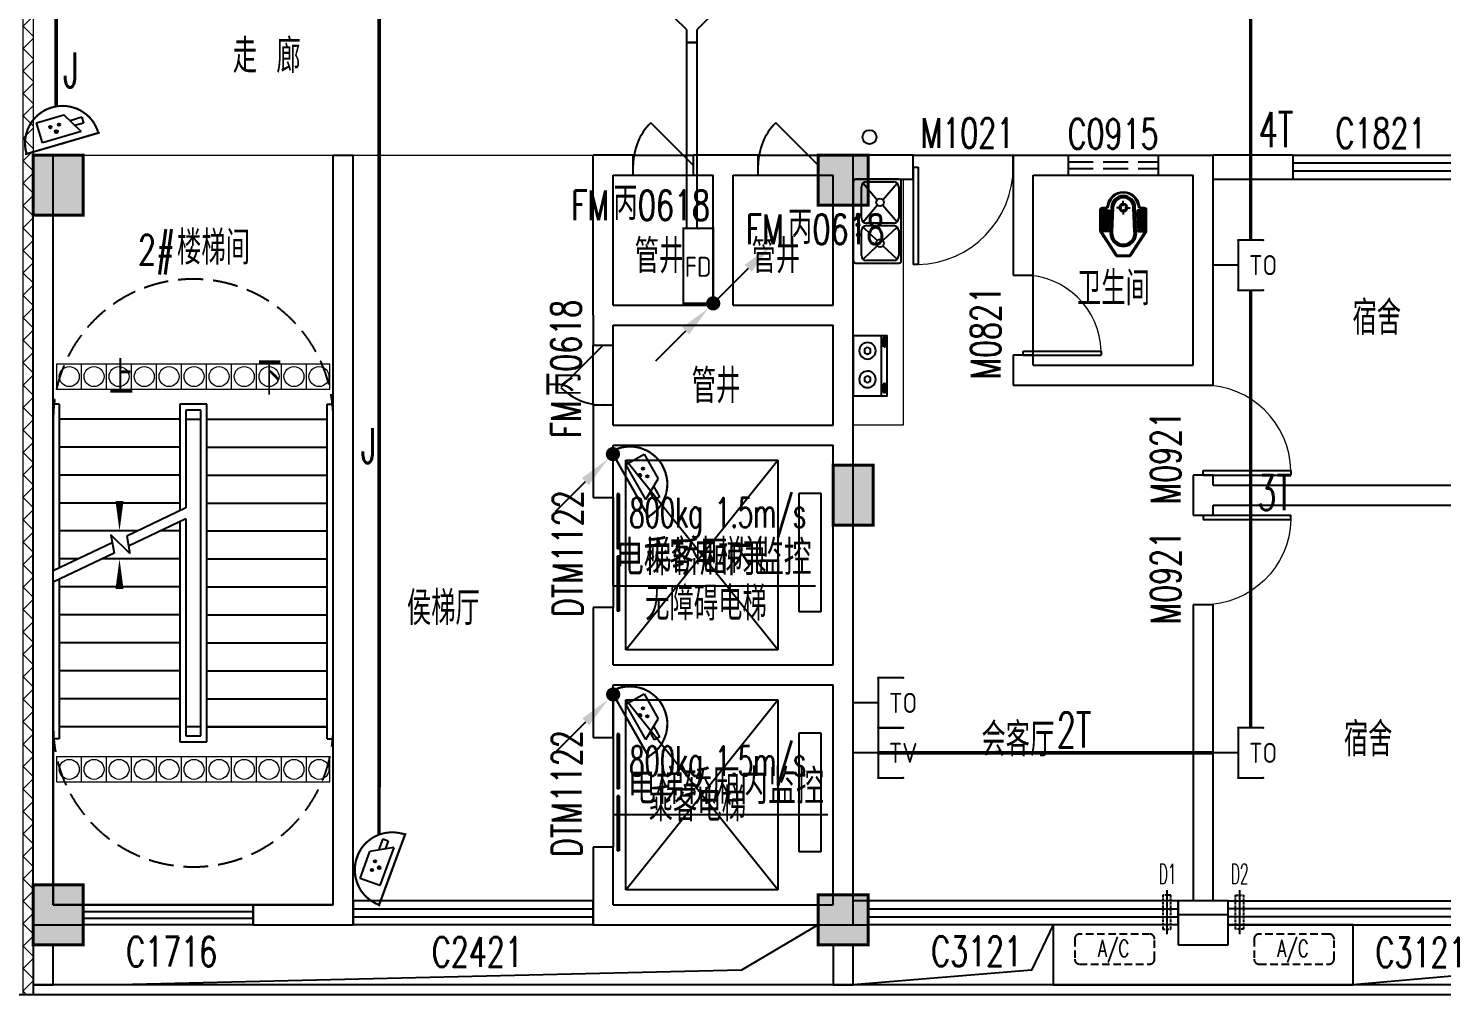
# Model space of a CAD drawing. Extents: x -9422388 to 15610651, y -1992469 to 953794.
# Drawn here: x -2559609 to -2545473, y -365534 to -355864 of the extents above; entities that cross this region are included whole.
import ezdxf
from ezdxf.enums import TextEntityAlignment as Align

# ---------------------------------------------------------------- set-up
doc = ezdxf.new("R2010")
doc.units = 0
doc.header["$LTSCALE"] = 1000
for name, pattern in [('( Hidden )', [0.375, 0.25, -0.125]), ('ACAD_ISO04W100', [30, 24, -3, 0, -3]), ('DASH', [0.35, 0.25, -0.1])]:
    doc.linetypes.add(name, pattern=pattern)
for name, color, linetype in [('A-ANNO-TEXT', 7, 'Continuous'), ('A-DOOR', 141, 'Continuous'), ('A-DOOR-IDEN', 7, 'Continuous'), ('A-ELEV-LIN-0.3', 30, 'Continuous'), ('A-ELEV-LIN-0.4', 40, 'Continuous'), ('A-FLOR-EVTR', 2, 'Continuous'), ('A-FLOR-HVAC', 4, 'Continuous'), ('A-FLOR-OTHER1-ON', 253, 'Continuous'), ('A-FLOR-OTHER2-ON', 83, 'Continuous'), ('A-SECT-DOOR', 141, 'Continuous'), ('C-KZ', 2, 'Continuous'), ('C-Z-HATCH', 253, 'Continuous'), ('CABLETRAY_PDS', 5, 'Continuous'), ('COLUMN', 9, 'Continuous'), ('DIM_SYMB', 3, 'Continuous'), ('EQUIP-安防', 3, 'Continuous'), ('EQUIP-通讯', 3, 'Continuous'), ('LWIRE', 4, 'Continuous'), ('PUB_TEXT', 7, 'Continuous'), ('STAIR', 2, 'Continuous'), ('TEL_LEAD', 3, 'Continuous'), ('TEL_TEXT', 7, 'Continuous'), ('WALL', 9, 'Continuous'), ('WINDOW', 4, 'Continuous'), ('WINDOW_TEXT', 7, 'Continuous'), ('WIRE-通讯', 4, 'Continuous'), ('厨具', 4, 'Continuous'), ('洁具', 253, 'Continuous')]:
    doc.layers.add(name, color=color, linetype=linetype)
doc.layers.add('建筑底图', color=8, linetype='Continuous', lineweight=5)
doc.styles.add('_SIMPLEX', font='SIMPLEX.shx', dxfattribs={"width": 0.7})
doc.styles.add('_TCH_DIM', font='SIMPLEX', dxfattribs={"bigfont": 'GBCBIG'})
doc.styles.add('_TCH_WINDOW', font='SIMPLEX', dxfattribs={"height": 3.5, "bigfont": 'GBCBIG'})
doc.styles.add('_TEL_ATTDEF', font='GBENOR', dxfattribs={"width": 0.8, "height": 3, "bigfont": 'GBCBIG'})
doc.styles.add('_TEL_DIM', font='SIMPLEX', dxfattribs={"width": 0.8, "height": 3.5, "bigfont": 'HZTXT'})
doc.styles.get("Standard").update_dxf_attribs({"font": 'gbenor.shx', "bigfont": 'gbcbig.shx'})

# ---------------------------------------------------------------- blocks, each defined once
blk = doc.blocks.new('$plan$00002871')
at = {"layer": '洁具', "color": 0}
for p, q in [((0, -475), (0, -423)), ((-15, -490), (-67, -490)), ((0, -505), (0, -557)), ((15, -490), (67, -490))]:
    blk.add_line(p, q, dxfattribs=at)
for points in [[(159, -508, -0.88995), (-159, -508, 0.380538), (-179, -491), (-210, -491, -0.414214), (-230, -471), (-230, -258, -0.144595), (-227, -247), (-73, -9, -0.254383), (-56, 0), (56, 0, -0.254383), (73, -9), (227, -247, -0.144595), (230, -258), (230, -471, -0.414214), (210, -491), (179, -491, 0.380538)], [(120, -491), (130, -252, 1.134994), (-130, -252), (-120, -491, 0.992594)], [(105, -490), (115, -251, 1.141146), (-115, -251), (-105, -490, 0.994896)], [(100, -490), (110, -251, 1.143479), (-110, -251), (-100, -490, 0.995777)], [(-149, -264, 1), (-149, -252), (-207, -252, 1), (-207, -264)], [(-148, -287, 1), (-148, -275), (-207, -275, 1), (-207, -287)], [(-149, -263, 1), (-149, -253), (-207, -253, 1), (-207, -263)], [(-148, -286, 1), (-148, -276), (-207, -276, 1), (-207, -286)], [(148, -287, -1), (148, -275), (207, -275, -1), (207, -287)], [(148, -286, -1), (148, -276), (207, -276, -1), (207, -286)], [(149, -264, -1), (149, -252), (207, -252, -1), (207, -264)], [(149, -263, -1), (149, -253), (207, -253, -1), (207, -263)], [(-147, -307, 1), (-147, -295), (-207, -295, 1), (-207, -307)], [(-146, -330, 1), (-146, -319), (-207, -319, 1), (-207, -330)], [(-146, -352, 1), (-146, -341), (-207, -341, 1), (-207, -352)], [(-145, -376, 1), (-145, -364), (-207, -364, 1), (-207, -376)], [(-144, -399, 1), (-144, -388), (-207, -388, 1), (-207, -399)], [(-143, -423, 1), (-143, -411), (-207, -411, 1), (-207, -423)], [(-147, -306, 1), (-147, -296), (-207, -296, 1), (-207, -306)], [(-146, -329, 1), (-146, -320), (-207, -320, 1), (-207, -329)], [(-146, -351, 1), (-146, -342), (-207, -342, 1), (-207, -351)], [(-145, -375, 1), (-145, -365), (-207, -365, 1), (-207, -375)], [(-144, -398, 1), (-144, -389), (-207, -389, 1), (-207, -398)], [(-143, -422, 1), (-143, -412), (-207, -412, 1), (-207, -422)], [(143, -423, -1), (143, -411), (207, -411, -1), (207, -423)], [(144, -399, -1), (144, -388), (207, -388, -1), (207, -399)], [(143, -422, -1), (143, -412), (207, -412, -1), (207, -422)], [(145, -376, -1), (145, -364), (207, -364, -1), (207, -376)], [(144, -398, -1), (144, -389), (207, -389, -1), (207, -398)], [(146, -352, -1), (146, -341), (207, -341, -1), (207, -352)], [(145, -375, -1), (145, -365), (207, -365, -1), (207, -375)], [(146, -330, -1), (146, -319), (207, -319, -1), (207, -330)], [(146, -351, -1), (146, -342), (207, -342, -1), (207, -351)], [(147, -307, -1), (147, -295), (207, -295, -1), (207, -307)], [(146, -329, -1), (146, -320), (207, -320, -1), (207, -329)], [(147, -306, -1), (147, -296), (207, -296, -1), (207, -306)], [(-141, -444, 1), (-141, -432), (-207, -432, 1), (-207, -444)], [(-141, -464, 1), (-141, -453), (-207, -453, 1), (-207, -464)], [(-141, -443, 1), (-141, -433), (-207, -433, 1), (-207, -443)], [(-141, -463, 1), (-141, -454), (-207, -454, 1), (-207, -463)], [(141, -444, -1), (141, -432), (207, -432, -1), (207, -444)], [(141, -464, -1), (141, -453), (207, -453, -1), (207, -464)], [(141, -443, -1), (141, -433), (207, -433, -1), (207, -443)], [(141, -463, -1), (141, -454), (207, -454, -1), (207, -463)]]:
    blk.add_lwpolyline(points, format="xyb", close=True, dxfattribs=at)
blk.add_lwpolyline([(-149, -507, 0.380538), (-179, -481), (-210, -481, -0.414214), (-220, -471), (-220, -258, -0.144595), (-218, -253), (-64, -15, -0.254383), (-56, -10), (56, -10, -0.254383), (64, -15), (218, -253, -0.144595), (220, -258), (220, -471, -0.414214), (210, -481), (179, -481, 0.380538), (149, -507, 0.380538)], format="xyb", dxfattribs=at)
for radius in [40, 31.7]:
    blk.add_circle((0, -490), radius, dxfattribs=at)
blk.add_arc((0, -490), 150, 186.665, 353.335, dxfattribs=at)
blk = doc.blocks.new('KTWJ1')
at = {"layer": 'A-FLOR-HVAC', "color": 0, "linetype": '( Hidden )', "ltscale": 0.3}
blk.add_lwpolyline([(152982, -14209, 0.414214), (153032, -14259), (153732, -14259, 0.414214), (153782, -14209), (153782, -14009, 0.414214), (153732, -13959), (153032, -13959, 0.414214), (152982, -14009)], format="xyb", close=True, dxfattribs=at)
at = {"layer": 'A-FLOR-HVAC', "color": 0, "style": '_TCH_WINDOW', "width": 0.705882}
blk.add_text('A/C', height=170, dxfattribs=at).set_placement((153214, -14188))
blk = doc.blocks.new('KTB')
at = {"layer": 'A-SECT-DOOR', "color": 0}
blk.add_lwpolyline([(1055819, -403775), (1054569, -403775), (1054569, -404375), (1057569, -404375), (1057569, -403775), (1056319, -403775)], dxfattribs=at)
at = {"layer": 'A-FLOR-HVAC', "color": 8}
for p in [(901802, -389909), (903596, -389909)]:
    blk.add_blockref('KTWJ1', p, dxfattribs=at)
blk = doc.blocks.new('宿舍楼柱网1')
at = {"layer": 'C-Z-HATCH'}
h = blk.add_hatch(color=0, dxfattribs=at)
h.dxf.hatch_style = 1
h.paths.add_polyline_path([(631658, 145126), (632158, 145126), (632158, 144526), (631658, 144526)])
h = blk.add_hatch(color=0, dxfattribs=at)
h.dxf.hatch_style = 1
h.paths.add_polyline_path([(639508, 145126), (640008, 145126), (640008, 144626), (639508, 144626)])
h = blk.add_hatch(color=0, dxfattribs=at)
h.dxf.hatch_style = 1
h.paths.add_polyline_path([(639658, 142026), (640058, 142026), (640058, 141426), (639658, 141426)])
h = blk.add_hatch(color=0, dxfattribs=at)
h.dxf.hatch_style = 1
h.paths.add_polyline_path([(631658, 137826), (632158, 137826), (632158, 137226), (631658, 137226)])
h = blk.add_hatch(color=0, dxfattribs=at)
h.dxf.hatch_style = 1
h.paths.add_polyline_path([(639508, 137726), (640008, 137726), (640008, 137226), (639508, 137226)])
at = {"layer": 'C-KZ', "color": 0, "const_width": 30}
for points in [[(631658, 145126), (632158, 145126), (632158, 144526), (631658, 144526)], [(639508, 145126), (640008, 145126), (640008, 144626), (639508, 144626)], [(639658, 142026), (640058, 142026), (640058, 141426), (639658, 141426)], [(631658, 137826), (632158, 137826), (632158, 137226), (631658, 137226)], [(639508, 137726), (640008, 137726), (640008, 137226), (639508, 137226)]]:
    blk.add_lwpolyline(points, close=True, dxfattribs=at)
blk = doc.blocks.new('A$C0CF77FE4')
at = {"layer": 'A-FLOR-OTHER2-ON', "color": 0, "linetype": 'ACAD_ISO04W100', "ltscale": 5}
blk.add_line((40, 440), (40, 0), dxfattribs=at)
at = {"layer": 'A-FLOR-OTHER2-ON', "color": 0, "linetype": 'DASH', "ltscale": 0.1}
blk.add_lwpolyline([(0, 390), (80, 390), (80, 50), (0, 50)], close=True, dxfattribs=at)
blk = doc.blocks.new('$DorLib2D$00000001')
at = {"color": 0}
for p, q in [((0.45, 0.975), (0.5, 0.975)), ((0.45, 0), (0.45, 0.975)), ((0.5, 0), (0.5, 0.975)), ((0.5, 0), (0.45, 0))]:
    blk.add_line(p, q, dxfattribs=at)
at = {"color": 0, "lineweight": 13}
blk.add_arc((0.475, 0), 0.975, 91.4693, 180, dxfattribs=at)
blk = doc.blocks.new('$plan$00002777')
at = {"layer": '厨具', "color": 0}
for p, q in [((-300, -284), (300, -284)), ((-267, -307), (-267, -318)), ((-257, -316), (-257, -333)), ((-192, -316), (-257, -316)), ((-257, -333), (-192, -333)), ((-192, -333), (-192, -316)), ((-176, -308), (-176, -318)), ((192, -308), (192, -318)), ((208, -316), (273, -316)), ((208, -333), (208, -316)), ((273, -333), (208, -333)), ((273, -316), (273, -333)), ((284, -307), (284, -318))]:
    blk.add_line(p, q, dxfattribs=at)
blk.add_lwpolyline([(300, 0), (-300, 0), (-300, -340), (300, -340)], close=True, dxfattribs=at)
for points in [[(-176, -308, 0.259034), (-178, -304, 0.076276), (-189, -299, 0.036515), (-203, -297, 0.026615), (-221, -296, 0.026615), (-240, -297, 0.036515), (-254, -299, 0.076276), (-265, -304, 0.259034), (-267, -308, 0.078462), (-267, -309, 0.056762)], [(-176, -318, 0.259034), (-178, -315, 0.076276), (-189, -310, 0.036515), (-203, -307, 0.026615), (-221, -306, 0.026615), (-240, -307, 0.036515), (-254, -310, 0.076276), (-265, -315, 0.259034), (-267, -318, 0.259034), (-265, -322, 0.056762), (-257, -326, 0.036515)], [(-192, -327, 0.008736), (-189, -327, 0.076276), (-178, -322, 0.259034), (-176, -318, 0.259034)], [(192, -308, -0.259034), (194, -304, -0.076276), (205, -299, -0.036515), (219, -297, -0.026615), (238, -296, -0.026615), (257, -297, -0.036515), (270, -299, -0.076276), (282, -304, -0.259034), (284, -308, -0.078462), (283, -309, -0.056762)], [(192, -318, -0.259034), (194, -315, -0.076276), (205, -310, -0.036515), (219, -307, -0.026615), (238, -306, -0.026615), (257, -307, -0.036515), (270, -310, -0.076276), (282, -315, -0.259034), (284, -318, -0.259034), (282, -322, -0.056762), (273, -326, -0.036515)], [(208, -327, -0.008736), (205, -327, -0.076276), (194, -322, -0.259034), (192, -318, -0.259034)]]:
    blk.add_lwpolyline(points, format="xyb", dxfattribs=at)
for centre, radius, start, end in [((-135, -143), 82.5, 0.964, 0), ((-135, -143), 31.6, 0.6532, 0), ((151, -143), 82.5, 180, 179.036), ((151, -143), 31.6, 180, 179.3468)]:
    blk.add_arc(centre, radius, start, end, dxfattribs=at)
blk = doc.blocks.new('$plan$00002763')
at = {"layer": '洁具', "color": 0}
for p, q in [((-395, -405), (-395, -132)), ((-381, -98), (-246, -241)), ((-345, -82), (-95, -82)), ((-59, -98), (-194, -241)), ((-45, -132), (-45, -405)), ((-20, -405), (-20, -132)), ((-6, -98), (161, -241)), ((30, -82), (345, -82)), ((381, -98), (214, -241)), ((395, -132), (395, -405)), ((-246, -297), (-381, -440)), ((-194, -297), (-59, -440)), ((161, -297), (-6, -440)), ((214, -297), (381, -440)), ((-95, -455), (-345, -455)), ((345, -455), (30, -455))]:
    blk.add_line(p, q, dxfattribs=at)
blk.add_lwpolyline([(-420, -25), (-420, -455, 0.200464), (-413, -473, 0.197353), (-395, -480), (395, -480, 0.19737), (413, -473, 0.200447), (420, -455), (420, -25, 0.200464), (413, -7, 0.197353), (395, 0), (-395, 0, 0.19737), (-413, -7, 0.200447), (-420, -25)], format="xyb", close=True, dxfattribs=at)
for centre, major_axis, start_param, end_param in [((-345, -132), (-50, 0), -1.570796, 0), ((-136, -48), (-14.2, 0), 3.141593, 9.424778), ((-95, -132), (-50, 0), 3.141593, 4.712389), ((-36, -48), (-15.1, 0), 3.141593, 9.424778), ((30, -132), (-50, 0), -1.570796, 0), ((64, -48), (-14.2, 0), 3.141593, 9.424778), ((345, -132), (-50, 0), 3.141593, 4.712389), ((-220, -269), (-38.6, 0), 3.141593, 9.424778), ((188, -269), (-38.6, 0), 3.141593, 9.424778), ((-345, -405), (50, 0), 3.141593, 4.712389), ((-95, -405), (50, 0), 4.712389, 6.283185), ((30, -405), (50, 0), 3.141593, 4.712389), ((345, -405), (50, 0), 4.712389, 6.283185)]:
    blk.add_ellipse(centre, major_axis=major_axis, ratio=0.9938, start_param=start_param, end_param=end_param, dxfattribs=at)
blk = doc.blocks.new('$DORLIB2D$00000127')
at = {"color": 0}
for points in [[(-0.533, 0.795), (-0.533, 0.69)], [(-0.033, 0.795), (-0.533, 0.795)], [(-0.033, 0.795), (-0.033, 0.69)], [(0.533, 0.795), (0.033, 0.795)], [(0.033, 0.795), (0.033, 0.69)], [(0.533, 0.795), (0.533, 0.69)], [(-0.033, 0.69), (-0.533, 0.69)], [(0.533, 0.69), (0.033, 0.69)], [(0.5, 0.5), (-0.5, 0.5)]]:
    blk.add_lwpolyline(points, dxfattribs=at)
blk = doc.blocks.new('$TCHSYS$WIN2D')
at = {"color": 0}
for p, q in [((-0.5, 0.5), (0.5, 0.5)), ((-0.5, 0.5), (-0.5, -0.5)), ((0.5, 0.5), (0.5, -0.5)), ((0.5, 0.1667), (-0.5, 0.1667)), ((0.5, -0.1667), (-0.5, -0.1667)), ((-0.5, -0.5), (0.5, -0.5))]:
    blk.add_line(p, q, dxfattribs=at)
blk = doc.blocks.new('$WINLIB2D$00000001')
at = {"color": 0}
for points in [[(-0.5, 0.5), (-0.5, -0.5)], [(-0.5, 0.5), (0.5, 0.5)], [(0.5, -0.5), (0.5, 0.5)], [(0.5, 0.1667), (-0.5, 0.1667)], [(0.5, -0.1667), (-0.5, -0.1667)], [(-0.5, -0.5), (0.5, -0.5)]]:
    blk.add_lwpolyline(points, dxfattribs=at)
blk = doc.blocks.new('$DorLib2D$00000114')
at = {"color": 0}
blk.add_line((0.5, 0), (-0.207, 0.707), dxfattribs=at)
blk.add_arc((0.5, 0), 1, 135, 180, dxfattribs=at)
blk = doc.blocks.new('5555')
h = blk.add_hatch()
h.set_pattern_fill('ANSI37', color=8, scale=100)
h.set_pattern_definition([(45, (1387836.5, 0), (-112.2532, 112.2532), []), (135, (1387836.5, 0), (-112.2532, -112.2532), [])])
h.paths.add_polyline_path([(2009330.2, -394074.7), (2009430.2, -394074.7), (2009430.2, -404474.7), (2009330.2, -404474.7)])
at = {"color": 8}
for points in [[(2009330.2, -394074.7), (2009430.2, -394074.7), (2009430.2, -404474.7), (2009330.2, -404474.7)], [(2017630.2, -396314.7), (2018130.2, -396314.7), (2018130.2, -398774.7), (2017630.2, -398774.7)]]:
    blk.add_lwpolyline(points, close=True, dxfattribs=at)
blk.add_lwpolyline([(2009430.2, -396074.7), (2015030.2, -396074.7)], dxfattribs=at)
at = {"color": 8, "linetype": 'Continuous', "flags": 128}
for points in [[(2012397.7, -398414.7), (2012397.7, -398164.7), (2009662.7, -398164.7), (2009662.7, -398414.7)], [(2012397.7, -402344.7), (2012397.7, -402094.7), (2009662.7, -402094.7), (2009662.7, -402344.7)]]:
    blk.add_lwpolyline(points, close=True, dxfattribs=at)
for points in [[(2009912.7, -398414.7), (2009912.7, -398164.7)], [(2010162.7, -398414.7), (2010162.7, -398164.7)], [(2010412.7, -398414.7), (2010412.7, -398164.7)], [(2010662.7, -398414.7), (2010662.7, -398164.7)], [(2010912.7, -398414.7), (2010912.7, -398164.7)], [(2011162.7, -398414.7), (2011162.7, -398164.7)], [(2011412.7, -398414.7), (2011412.7, -398164.7)], [(2011662.7, -398414.7), (2011662.7, -398164.7)], [(2011912.7, -398414.7), (2011912.7, -398164.7)], [(2012162.7, -398414.7), (2012162.7, -398164.7)], [(2009912.7, -402344.7), (2009912.7, -402094.7)], [(2010162.7, -402344.7), (2010162.7, -402094.7)], [(2010412.7, -402344.7), (2010412.7, -402094.7)], [(2010662.7, -402344.7), (2010662.7, -402094.7)], [(2010912.7, -402344.7), (2010912.7, -402094.7)], [(2011162.7, -402344.7), (2011162.7, -402094.7)], [(2011412.7, -402344.7), (2011412.7, -402094.7)], [(2011662.7, -402344.7), (2011662.7, -402094.7)], [(2011912.7, -402344.7), (2011912.7, -402094.7)], [(2012162.7, -402344.7), (2012162.7, -402094.7)]]:
    blk.add_lwpolyline(points, dxfattribs=at)
at = {"color": 8, "linetype": 'Continuous'}
for centre in [(2009790.2, -398289.7), (2010037.7, -398289.7), (2010287.7, -398289.7), (2010540.2, -398289.7), (2010787.7, -398289.7), (2011037.7, -398289.7), (2011287.7, -398289.7), (2011540.2, -398289.7), (2011787.7, -398289.7), (2012037.7, -398289.7), (2012287.7, -398289.7), (2009790.2, -402219.7), (2010037.7, -402219.7), (2010287.7, -402219.7), (2010540.2, -402219.7), (2010787.7, -402219.7), (2011037.7, -402219.7), (2011287.7, -402219.7), (2011540.2, -402219.7), (2011787.7, -402219.7), (2012037.7, -402219.7), (2012287.7, -402219.7)]:
    blk.add_circle(centre, 100, dxfattribs=at)
at = {"layer": 'A-ELEV-LIN-0.3', "color": 8}
for points in [[(2015400.1, -378228), (2015400.1, -378228, -0.4142136), (2015621.4, -377263.1), (2022569.5, -372908.3, -0.4142136), (2024637.1, -373382.6), (2037907.3, -394555, -0.2728148), (2037948.7, -396077.9), (2033730, -403701.1, -0.2728148), (2032417.5, -404474.7), (1988430.2, -404474.7, -0.4142134), (1986830.2, -402874.7), (1986830.2, -394774.7, -0.4142137), (1987530.2, -394074.7), (1987530.2, -394074.7)], [(2015484.8, -378174.9), (2015484.8, -378174.9, -0.4142136), (2015674.5, -377347.8), (2022622.6, -372993, -0.4142136), (2024552.3, -373435.7), (2037822.6, -394608.1, -0.2728148), (2037861.2, -396029.5), (2033642.5, -403652.6, -0.2728148), (2032417.5, -404374.7), (2009430.2, -404374.7)]]:
    blk.add_lwpolyline(points, format="xyb", dxfattribs=at)
for points in [[(2009430.2, -404374.7), (2009630.2, -404374.7), (2009630.2, -403974.7), (2009430.2, -403974.7)], [(2017430.2, -404374.7), (2017630.2, -404374.7), (2017630.2, -403974.7), (2017430.2, -403974.7)]]:
    blk.add_lwpolyline(points, close=True, dxfattribs=at)
blk.add_lwpolyline([(2009430.2, -404374.7), (2009430.2, -404474.7)], dxfattribs=at)
at = {"layer": 'A-ELEV-LIN-0.4', "color": 8}
for points in [[(2017280.2, -403774.7), (2016513, -404229.5), (2010280.2, -404374.7)], [(2019630.2, -403774.7), (2019412.7, -404229.5), (2017630.2, -404374.7)], [(2024480.2, -403774.7), (2024299, -404229.5), (2022630.2, -404374.7)]]:
    blk.add_lwpolyline(points, dxfattribs=at)
blk.add_circle((2017793, -395893.3), 70, dxfattribs=at)
at = {"layer": 'A-FLOR-EVTR', "color": 8, "ltscale": 0.5}
for p, q in [((2015355.2, -401024.7), (2015355.2, -399124.7)), ((2015355.2, -399124.7), (2016875.2, -399124.7)), ((2016875.2, -401024.7), (2015355.2, -399124.7)), ((2015355.2, -401024.7), (2016875.2, -399124.7)), ((2016875.2, -399124.7), (2016875.2, -401024.7)), ((2017090.2, -400644.7), (2017090.2, -399454.7)), ((2017090.2, -399454.7), (2017305.2, -399454.7)), ((2017305.2, -399454.7), (2017305.2, -400644.7)), ((2017305.2, -400644.7), (2017090.2, -400644.7)), ((2016875.2, -401024.7), (2015355.2, -401024.7)), ((2015355.2, -403424.7), (2015355.2, -401524.7)), ((2015355.2, -401524.7), (2016875.2, -401524.7)), ((2016875.2, -403424.7), (2015355.2, -401524.7)), ((2015355.2, -403424.7), (2016875.2, -401524.7)), ((2016875.2, -401524.7), (2016875.2, -403424.7)), ((2017090.2, -403044.7), (2017090.2, -401854.7)), ((2017090.2, -401854.7), (2017305.2, -401854.7)), ((2017305.2, -401854.7), (2017305.2, -403044.7)), ((2017305.2, -403044.7), (2017090.2, -403044.7)), ((2016875.2, -403424.7), (2015355.2, -403424.7))]:
    blk.add_line(p, q, dxfattribs=at)
at = {"layer": 'A-FLOR-OTHER1-ON', "color": 8, "linetype": 'DASH'}
for centre, start, end in [((2011030.2, -398714.7), 0, 180.00002), ((2011030.2, -401794.7), 179.99986, 0)]:
    blk.add_arc(centre, 1400, start, end, dxfattribs=at)
at = {"layer": 'COLUMN', "color": 8}
for p, q in [((2021380.2, -403674.7), (2020880.2, -403674.7)), ((2020880.2, -403674.7), (2020880.2, -403974.7)), ((2021380.2, -403974.7), (2021380.2, -403674.7)), ((2020880.2, -403974.7), (2021380.2, -403974.7))]:
    blk.add_line(p, q, dxfattribs=at)
at = {"layer": 'DIM_SYMB', "color": 8}
for points in [[(2010292.7, -398574.7, 0, 0, 0), (2010292.7, -399834.7, 0, 80, 0), (2010292.7, -399534.7, 0, 0, 0)], [(2011767.7, -398574.7, 0, 0, 0), (2011767.7, -402684.7, 0, 0, 0), (2010292.7, -402684.7, 0, 0, 0), (2010292.7, -400114.7, 0, 80, 0), (2010292.7, -400414.7, 0, 0, 0)]]:
    blk.add_lwpolyline(points, format="xyseb", dxfattribs=at)
at = {"layer": 'STAIR', "color": 8}
for p, q in [((2009630.2, -398564.7), (2009630.2, -400234.9)), ((2009690.2, -398564.7), (2009630.2, -398564.7)), ((2009690.2, -398564.7), (2009690.2, -400206.3)), ((2011165.2, -398564.7), (2010895.2, -398564.7)), ((2010895.2, -398564.7), (2010895.2, -399632.4)), ((2011105.2, -398624.7), (2010955.2, -398624.7)), ((2010955.2, -398624.7), (2010955.2, -399603.8)), ((2011105.2, -401884.7), (2011105.2, -398624.7)), ((2011165.2, -401944.7), (2011165.2, -398564.7)), ((2012370.2, -401914.7), (2012370.2, -398564.7)), ((2012370.2, -398564.7), (2012430.2, -398564.7)), ((2012430.2, -401914.7), (2012430.2, -398564.7)), ((2009630.2, -398714.7), (2009630.2, -400234.9)), ((2010895.2, -398714.7), (2009690.2, -398714.7)), ((2010955.2, -398714.7), (2010955.2, -399603.8)), ((2010955.2, -398714.7), (2011105.2, -398714.7)), ((2011105.2, -401794.7), (2011105.2, -398714.7)), ((2011165.2, -398714.7), (2012370.2, -398714.7)), ((2012430.2, -401794.7), (2012430.2, -398714.7)), ((2010895.2, -398994.7), (2009690.2, -398994.7)), ((2011165.2, -398994.7), (2012370.2, -398994.7)), ((2010895.2, -399274.7), (2009690.2, -399274.7)), ((2011165.2, -399274.7), (2012370.2, -399274.7)), ((2010895.2, -399554.7), (2009690.2, -399554.7)), ((2010955.2, -399603.8), (2010364.4, -399885.2)), ((2011165.2, -399554.7), (2012370.2, -399554.7)), ((2010955.2, -399714.6), (2010383.2, -399987)), ((2010895.2, -399743.1), (2010895.2, -401944.7)), ((2010955.2, -399714.6), (2010955.2, -401794.7)), ((2010955.2, -399714.6), (2010955.2, -401884.7)), ((2010470.3, -399834.7), (2009690.2, -399834.7)), ((2010396.8, -400060.7), (2010205.1, -399872)), ((2010205.1, -399872), (2010239, -400055.7)), ((2010364.4, -399885.2), (2010396.8, -400060.7)), ((2010895.2, -399834.7), (2010702.9, -399834.7)), ((2011165.2, -399834.7), (2012370.2, -399834.7)), ((2010220.2, -399953.9), (2009630.2, -400234.9)), ((2010239, -400055.7), (2009630.2, -400345.7)), ((2009882.5, -400114.7), (2009690.2, -400114.7)), ((2010895.2, -400114.7), (2010115, -400114.7)), ((2011165.2, -400114.7), (2012370.2, -400114.7)), ((2009690.2, -400317.1), (2009690.2, -401914.7)), ((2009630.2, -400345.7), (2009630.2, -401794.7)), ((2009630.2, -400345.7), (2009630.2, -401914.7)), ((2010895.2, -400394.7), (2009690.2, -400394.7)), ((2011165.2, -400394.7), (2012370.2, -400394.7)), ((2010895.2, -400674.7), (2009690.2, -400674.7)), ((2011165.2, -400674.7), (2012370.2, -400674.7)), ((2010895.2, -400954.7), (2009690.2, -400954.7)), ((2011165.2, -400954.7), (2012370.2, -400954.7)), ((2010895.2, -401234.7), (2009690.2, -401234.7)), ((2011165.2, -401234.7), (2012370.2, -401234.7)), ((2010895.2, -401514.7), (2009690.2, -401514.7)), ((2011165.2, -401514.7), (2012370.2, -401514.7)), ((2009630.2, -401794.7), (2009630.2, -401914.7)), ((2010895.2, -401794.7), (2009690.2, -401794.7)), ((2010895.2, -401794.7), (2009690.2, -401794.7)), ((2011105.2, -401794.7), (2010955.2, -401794.7)), ((2011165.2, -401794.7), (2012370.2, -401794.7)), ((2012370.2, -401794.7), (2011165.2, -401794.7)), ((2012430.2, -401914.7), (2012430.2, -401794.7)), ((2009690.2, -401914.7), (2009630.2, -401914.7)), ((2009630.2, -401914.7), (2009630.2, -403574.7)), ((2010895.2, -401944.7), (2011165.2, -401944.7)), ((2010955.2, -401884.7), (2011105.2, -401884.7)), ((2012370.2, -401914.7), (2012430.2, -401914.7)), ((2012430.2, -403574.7), (2012430.2, -401914.7)), ((2009630.2, -403574.7), (2012430.2, -403574.7))]:
    blk.add_line(p, q, dxfattribs=at)
at = {"layer": 'WALL', "color": 8}
for p, q in [((2009430.2, -403774.7), (2009430.2, -396074.7)), ((2009430.2, -396074.7), (2009630.2, -396074.7)), ((2009630.2, -403574.7), (2009630.2, -396074.7)), ((2012430.2, -403574.7), (2012430.2, -396074.7)), ((2012430.2, -396074.7), (2012630.2, -396074.7)), ((2012630.2, -403534.7), (2012630.2, -396074.7)), ((2015430.2, -396074.7), (2015030.2, -396074.7)), ((2015030.2, -397674.7), (2015030.2, -396074.7)), ((2015430.2, -396274.7), (2015430.2, -396074.7)), ((2016330.2, -396074.7), (2016030.2, -396074.7)), ((2016030.2, -396074.7), (2016030.2, -396274.7)), ((2016680.2, -396074.7), (2016330.2, -396074.7)), ((2016680.2, -396274.7), (2016680.2, -396074.7)), ((2017630.2, -396074.7), (2017280.2, -396074.7)), ((2017280.2, -396074.7), (2017280.2, -396274.7)), ((2018230.2, -396074.7), (2017630.2, -396074.7)), ((2017630.2, -397674.7), (2017630.2, -396074.7)), ((2018230.2, -396314.7), (2018230.2, -396074.7)), ((2019230.2, -396314.7), (2019230.2, -396074.7)), ((2019230.2, -396074.7), (2019230.2, -397274.7)), ((2019230.2, -396074.7), (2021230.2, -396074.7)), ((2021230.2, -398274.7), (2021230.2, -396074.7)), ((2022030.2, -396074.7), (2021230.2, -396074.7)), ((2022030.2, -396314.7), (2022030.2, -396074.7)), ((2015230.2, -396274.7), (2015430.2, -396274.7)), ((2015230.2, -397574.7), (2015230.2, -396274.7)), ((2016030.2, -396274.7), (2016230.2, -396274.7)), ((2016230.2, -397574.7), (2016230.2, -396274.7)), ((2016430.2, -397574.7), (2016430.2, -396274.7)), ((2016430.2, -396274.7), (2016680.2, -396274.7)), ((2017280.2, -396274.7), (2017430.2, -396274.7)), ((2017430.2, -397574.7), (2017430.2, -396274.7)), ((2017630.2, -396314.7), (2018230.2, -396314.7)), ((2019430.2, -397274.7), (2019430.2, -396274.7)), ((2019430.2, -396274.7), (2021030.2, -396274.7)), ((2021030.2, -398174.7), (2021030.2, -396274.7)), ((2021230.2, -396314.7), (2022030.2, -396314.7)), ((2019230.2, -397274.7), (2019430.2, -397274.7)), ((2015230.2, -397574.7), (2016230.2, -397574.7)), ((2016430.2, -397574.7), (2017430.2, -397574.7)), ((2015030.2, -397674.7), (2015030.2, -397974.7)), ((2015230.2, -397974.7), (2015230.2, -397774.7)), ((2015230.2, -397774.7), (2016330.2, -397774.7)), ((2016330.2, -397774.7), (2017430.2, -397774.7)), ((2017430.2, -398774.7), (2017430.2, -397774.7)), ((2017630.2, -398874.7), (2017630.2, -397674.7)), ((2015030.2, -397974.7), (2015230.2, -397974.7)), ((2019430.2, -398074.7), (2019230.2, -398074.7)), ((2019230.2, -398074.7), (2019230.2, -398374.7)), ((2019430.2, -398174.7), (2019430.2, -398074.7)), ((2019430.2, -398174.7), (2021030.2, -398174.7)), ((2021230.2, -398374.7), (2021230.2, -398274.7)), ((2019230.2, -398374.7), (2021030.2, -398374.7)), ((2021030.2, -398374.7), (2021230.2, -398374.7)), ((2015230.2, -398574.7), (2015030.2, -398574.7)), ((2015030.2, -398574.7), (2015030.2, -398874.7)), ((2015230.2, -398774.7), (2015230.2, -398574.7)), ((2015030.2, -398874.7), (2015030.2, -399499.7)), ((2015230.2, -398774.7), (2017430.2, -398774.7)), ((2017630.2, -401274.7), (2017630.2, -398874.7)), ((2015230.2, -399499.7), (2015230.2, -398974.7)), ((2015230.2, -398974.7), (2017430.2, -398974.7)), ((2017430.2, -401174.7), (2017430.2, -398974.7)), ((2021230.2, -399274.7), (2021030.2, -399274.7)), ((2021030.2, -399274.7), (2021030.2, -399474.7)), ((2021230.2, -399374.7), (2021230.2, -399274.7)), ((2021030.2, -399474.7), (2021030.2, -399674.7)), ((2021230.2, -399374.7), (2024630.2, -399374.7)), ((2015030.2, -399499.7), (2015230.2, -399499.7)), ((2021230.2, -399574.7), (2024630.2, -399574.7)), ((2021230.2, -399674.7), (2021230.2, -399574.7)), ((2021030.2, -399674.7), (2021230.2, -399674.7)), ((2015230.2, -400599.7), (2015030.2, -400599.7)), ((2015030.2, -400599.7), (2015030.2, -401274.7)), ((2015230.2, -401174.7), (2015230.2, -400599.7)), ((2021230.2, -400574.7), (2021030.2, -400574.7)), ((2021030.2, -400574.7), (2021030.2, -403534.7)), ((2021230.2, -403534.7), (2021230.2, -400574.7)), ((2015030.2, -401274.7), (2015030.2, -401899.7)), ((2015230.2, -401174.7), (2017430.2, -401174.7)), ((2017630.2, -403774.7), (2017630.2, -401274.7)), ((2015230.2, -401899.7), (2015230.2, -401374.7)), ((2015230.2, -401374.7), (2017430.2, -401374.7)), ((2017430.2, -403574.7), (2017430.2, -401374.7)), ((2015030.2, -401899.7), (2015230.2, -401899.7)), ((2015230.2, -402999.7), (2015030.2, -402999.7)), ((2015030.2, -402999.7), (2015030.2, -403534.7)), ((2015230.2, -403574.7), (2015230.2, -402999.7)), ((2009930.2, -403574.7), (2009630.2, -403574.7)), ((2009930.2, -403774.7), (2009930.2, -403574.7)), ((2012430.2, -403574.7), (2011630.2, -403574.7)), ((2011630.2, -403574.7), (2011630.2, -403774.7)), ((2012630.2, -403774.7), (2012630.2, -403534.7)), ((2015030.2, -403534.7), (2015030.2, -403774.7)), ((2015230.2, -403574.7), (2017430.2, -403574.7)), ((2017780.2, -403534.7), (2017630.2, -403534.7)), ((2017780.2, -403774.7), (2017780.2, -403534.7)), ((2021130.2, -403534.7), (2020880.2, -403534.7)), ((2020880.2, -403534.7), (2020880.2, -403674.7)), ((2021380.2, -403534.7), (2021130.2, -403534.7)), ((2021380.2, -403674.7), (2021380.2, -403534.7)), ((2009430.2, -403774.7), (2009930.2, -403774.7)), ((2011630.2, -403774.7), (2012530.2, -403774.7)), ((2012530.2, -403774.7), (2012630.2, -403774.7)), ((2015030.2, -403774.7), (2015130.2, -403774.7)), ((2015130.2, -403774.7), (2017630.2, -403774.7)), ((2017630.2, -403774.7), (2017780.2, -403774.7))]:
    blk.add_line(p, q, dxfattribs=at)
at = {"layer": 'WINDOW', "color": 8}
for p, q in [((2015430.2, -396074.7), (2016030.2, -396074.7)), ((2016680.2, -396074.7), (2017280.2, -396074.7)), ((2018230.2, -396074.7), (2019230.2, -396074.7)), ((2015430.2, -396274.7), (2016030.2, -396274.7)), ((2016680.2, -396274.7), (2017280.2, -396274.7)), ((2019430.2, -398074.7), (2019430.2, -397274.7)), ((2015030.2, -398574.7), (2015030.2, -397974.7)), ((2015230.2, -398574.7), (2015230.2, -397974.7))]:
    blk.add_line(p, q, dxfattribs=at)
at = {"layer": 'WINDOW', "color": 8, "linetype": 'DASH'}
for p, q in [((2019780.2, -396074.7, 900), (2019780.2, -396274.7, 900)), ((2020680.2, -396074.7, 900), (2020680.2, -396274.7, 900)), ((2019780.2, -396141.4, 900), (2020680.2, -396141.4, 900)), ((2019780.2, -396208.1, 900), (2020680.2, -396208.1, 900))]:
    blk.add_line(p, q, dxfattribs=at)
at = {"color": 8}
blk.add_blockref('宿舍楼柱网1', (1377772.3, -541201.1), dxfattribs=at)
at = {"color": 8, "rotation": 180}
blk.add_blockref('$plan$00002871', (2020331.5, -397089.8), dxfattribs=at)
at = {"layer": 'A-DOOR', "color": 8}
ref = blk.add_blockref('$DORLIB2D$00000127', (2015130.2, -400049.7), dxfattribs=dict(at, xscale=1100, yscale=-200, zscale=200, rotation=89.99999999999444))
ref.add_attrib('A', 'DTM1122', (2014923.2, -400696.4), dxfattribs={"layer": 'A-DOOR-IDEN', "color": 8, "height": 297.5, "rotation": 90, "style": '_TCH_WINDOW', "width": 0.705882})
ref = blk.add_blockref('$DORLIB2D$00000127', (2015130.2, -402449.7), dxfattribs=dict(at, xscale=1100, yscale=-200, zscale=200, rotation=89.99999999999166))
ref.add_attrib('A', 'DTM1122', (2014913.5, -403096.5), dxfattribs={"layer": 'A-DOOR-IDEN', "color": 8, "height": 297.5, "rotation": 90, "style": '_TCH_WINDOW', "width": 0.705882})
at = {"layer": 'A-FLOR-OTHER2-ON', "color": 8, "linetype": 'DASH', "xscale": -1}
blk.add_blockref('A$C0CF77FE4', (2020806.3, -403867.7), dxfattribs=at)
at = {"layer": 'A-FLOR-OTHER2-ON', "color": 8, "linetype": 'DASH'}
blk.add_blockref('A$C0CF77FE4', (2021454, -403867.7), dxfattribs=at)
at = {"layer": 'A-SECT-DOOR', "color": 8}
blk.add_blockref('KTB', (965061, 0), dxfattribs=at)
at = {"layer": 'WINDOW', "color": 8, "xscale": 600, "yscale": 600, "zscale": 600}
for p, rotation in [((2015730.2, -396174.7), 359.9999999999944), ((2016980.2, -396174.7), 359.9999999999944), ((2015130.2, -398274.7), 89.99999999998887)]:
    blk.add_blockref('$DorLib2D$00000114', p, dxfattribs=dict(at, rotation=rotation))
at = {"layer": 'WINDOW', "color": 8}
ref = blk.add_blockref('$DorLib2D$00000001', (2018730.2, -396194.7), dxfattribs=dict(at, xscale=-1000, yscale=-1000, zscale=-1000, rotation=359.9999999999926))
ref.add_attrib('A', 'M1021', (2018305.2, -396002.1), dxfattribs={"layer": 'WINDOW_TEXT', "color": 8, "height": 297.5, "style": '_TCH_WINDOW', "width": 0.705882})
ref = blk.add_blockref('$TCHSYS$WIN2D', (2022930.2, -396194.7), dxfattribs=dict(at, xscale=1800, yscale=-240, zscale=1800, rotation=359.9999999999936))
ref.add_attrib('A', 'C1821', (2022453.7, -396003.3), dxfattribs={"layer": 'WINDOW_TEXT', "color": 8, "height": 297.5, "style": '_TCH_WINDOW', "width": 0.705882})
ref = blk.add_blockref('$DorLib2D$00000001', (2019330.2, -397674.7), dxfattribs=dict(at, xscale=-800, yscale=-800, zscale=-800, rotation=89.99999999999046))
ref.add_attrib('A', 'M0821', (2019103.9, -398319.7), dxfattribs={"layer": 'WINDOW_TEXT', "color": 8, "height": 297.5, "rotation": 90, "style": '_TCH_WINDOW', "width": 0.705882})
ref = blk.add_blockref('$DorLib2D$00000001', (2021130.2, -398824.7), dxfattribs=dict(at, xscale=-900, yscale=-900, zscale=-900, rotation=89.99999999998887))
ref.add_attrib('A', 'M0921', (2020903.9, -399569.7), dxfattribs={"layer": 'WINDOW_TEXT', "color": 8, "height": 297.5, "rotation": 90, "style": '_TCH_WINDOW', "width": 0.705882})
ref = blk.add_blockref('$DorLib2D$00000001', (2021130.2, -400124.7), dxfattribs=dict(at, xscale=900, yscale=-900, zscale=900, rotation=89.99999999999206))
ref.add_attrib('A', 'M0921', (2020903.9, -400769.7), dxfattribs={"layer": 'WINDOW_TEXT', "color": 8, "height": 297.5, "rotation": 90, "style": '_TCH_WINDOW', "width": 0.705882})
ref = blk.add_blockref('$WINLIB2D$00000001', (2010780.2, -403674.7), dxfattribs=dict(at, xscale=-1700, yscale=-200, zscale=-1700, rotation=359.9999999999911))
ref.add_attrib('A', 'C1716', (2010359.7, -404191.4), dxfattribs={"layer": 'WINDOW_TEXT', "color": 8, "height": 297.5, "style": '_TCH_WINDOW', "width": 0.705882})
ref = blk.add_blockref('$WINLIB2D$00000001', (2013830.2, -403654.7), dxfattribs=dict(at, xscale=-2400, yscale=-240, zscale=-2400, rotation=359.9999999999923))
ref.add_attrib('A', 'C2421', (2013416.9, -404196), dxfattribs={"layer": 'WINDOW_TEXT', "color": 8, "height": 297.5, "style": '_TCH_WINDOW', "width": 0.705882})
ref = blk.add_blockref('$TCHSYS$WIN2D', (2019330.2, -403654.7), dxfattribs=dict(at, xscale=-3100, yscale=-240, zscale=-3100, rotation=359.9999999999936))
ref.add_attrib('A', 'C3121', (2018410.3, -404188.2), dxfattribs={"layer": 'WINDOW_TEXT', "color": 8, "height": 297.5, "style": '_TCH_WINDOW', "width": 0.705882})
ref = blk.add_blockref('$TCHSYS$WIN2D', (2022930.2, -403654.7), dxfattribs=dict(at, xscale=3100, yscale=-240, zscale=3100, rotation=359.9999999999926))
ref.add_attrib('A', 'C3121', (2022854.6, -404200.1), dxfattribs={"layer": 'WINDOW_TEXT', "color": 8, "height": 297.5, "style": '_TCH_WINDOW', "width": 0.705882})
at = {"layer": '厨具', "color": 8, "rotation": 89.99999999999244}
for name, p in [('$plan$00002763', (2017630.2, -396734.7)), ('$plan$00002777', (2017630.2, -398182.8))]:
    blk.add_blockref(name, p, dxfattribs=at)
at = {"layer": 'A-ANNO-TEXT', "color": 8, "linetype": 'DASH', "style": '_SIMPLEX', "width": 0.5}
blk.add_text('D1', height=200, dxfattribs=at).set_placement((2020686.1, -403366.3))
blk.add_text('D2', height=200, rotation=360, dxfattribs=at).set_placement((2021407.7, -403366.3))
at = {"layer": 'DIM_SYMB', "color": 7, "style": '_TCH_DIM'}
for s, p in [('上', (2010188.4, -398469.7)), ('下', (2011672.7, -398469.7))]:
    blk.add_text(s, height=337.6, dxfattribs=at).set_placement(p)
at = {"layer": 'PUB_TEXT', "color": 8, "style": '_TCH_DIM'}
for s, height, p in [('走', 337.6, (2011426.1, -395250.8)), ('廊', 337.6, (2011861.8, -395250.8)), ('楼梯间', 337.59, (2010868.1, -397169.2)), ('管井', 337.59, (2015444.7, -397254.6)), ('管井', 337.59, (2016613.4, -397254.6)), ('卫生间', 337.59, (2019868, -397577.6)), ('宿舍', 337.59, (2022623.5, -397871.8)), ('管井', 337.59, (2016014.6, -398553.1)), ('乘客电梯兼', 337.59, (2015550.1, -400253.5)), ('侯梯厅', 337.59, (2013166.7, -400776)), ('无障碍电梯', 337.59, (2015550.1, -400730.3)), ('会客厅', 337.59, (2018912.2, -402091)), ('宿舍', 337.59, (2022536.8, -402088.1)), ('乘客电梯', 337.59, (2015584.9, -402740.6))]:
    blk.add_text(s, height=height, dxfattribs=at).set_placement(p)
for s, width, p in [('2#', 0.705882, (2010478.1, -397169.2)), ('800kg 1.5m/s', 0.6, (2015391, -399799)), ('800kg 1.5m/s', 0.6, (2015391, -402286.1))]:
    blk.add_text(s, height=297.5, dxfattribs=dict(at, width=width)).set_placement(p)
at = {"layer": 'WINDOW_TEXT', "color": 8, "style": '_TCH_WINDOW', "width": 0.705882}
for s, p in [('C0915', (2019775.2, -396009.5)), ('FM', (2014811.7, -396724.7)), ('0618', (2015477.5, -396724.7)), ('FM', (2016558.3, -396964.1)), ('0618', (2017224, -396964.1))]:
    blk.add_text(s, height=297.5, dxfattribs=at).set_placement(p)
at = {"layer": 'WINDOW_TEXT', "color": 8, "style": '_TCH_WINDOW'}
for p in [(2015231.7, -396724.7), (2016978.3, -396964.1)]:
    blk.add_text('丙', height=337.6, dxfattribs=at).set_placement(p)
at = {"layer": 'WINDOW_TEXT', "color": 8, "style": '_TCH_WINDOW', "width": 0.705882}
for s, p in [('0618', (2014906.3, -398240.9)), ('FM', (2014906.3, -398906.7))]:
    blk.add_text(s, height=297.5, rotation=90, dxfattribs=at).set_placement(p)
at = {"layer": 'WINDOW_TEXT', "color": 8, "style": '_TCH_WINDOW'}
blk.add_text('丙', height=337.6, rotation=90, dxfattribs=at).set_placement((2014906.3, -398486.7))
blk = doc.blocks.new('$equip$00002555')
for p, q in [((-0.75, 0.3), (-0.75, -0.3)), ((0.75, 0.3), (-0.75, 0.3)), ((0.75, -0.3), (0.75, 0.3)), ((-0.75, -0.3), (0.75, -0.3))]:
    blk.add_line(p, q)
at = {"const_width": 0.04}
blk.add_lwpolyline([(-0.75, 0.3), (-0.75, -0.3), (0.75, -0.3), (0.75, 0.3), (-0.75, 0.3), (-0.75, -0.3)], dxfattribs=at)
for p in [(0, 0.3), (-0.75, 0), (0.75, 0), (0, -0.3)]:
    blk.add_point(p)
at = {"color": 7, "style": '_TEL_DIM'}
blk.add_attdef('$TEXT$', text='', height=0.4, dxfattribs=at).set_placement((-0.018, 0.002), align=Align.MIDDLE_CENTER)
at = {"color": 7, "style": '_TEL_DIM', "flags": 1}
blk.add_attdef('A', text='', height=0.00002, dxfattribs=at).set_placement((0, 0), align=Align.MIDDLE_CENTER)
blk = doc.blocks.new('$equip$00002353')
for p, q in [((0.75, 0), (-0.75, 0)), ((-0.517, -0.393), (-0.517, -0.273)), ((-0.517, -0.273), (-0.341, -0.273)), ((-0.427, -0.123), (0.383, -0.123)), ((-0.427, -0.123), (-0.187, -0.543)), ((0.383, -0.123), (0.383, -0.543)), ((-0.517, -0.393), (-0.273, -0.393)), ((0.383, -0.543), (-0.187, -0.543))]:
    blk.add_line(p, q)
at = {"const_width": 0.04}
for points in [[(-0.75, 0), (-0.779, 0)], [(0.75, 0), (0.779, 0)]]:
    blk.add_lwpolyline(points, dxfattribs=at)
blk.add_lwpolyline([(0.75, 0, -1), (-0.75, 0), (0.75, 0), (0.75, 0, -1), (-0.75, 0, -1.517539)], format="xyb", dxfattribs=at)
for centre, radius in [((0.052, -0.26), 0.03), ((-0.038, -0.38), 0.024), ((0.142, -0.38), 0.024)]:
    blk.add_circle(centre, radius)
blk.add_arc((0, 0), 0.75, 180, 0)
for p in [(-0.75, 0), (0, 0), (0.75, 0), (0, -0.75)]:
    blk.add_point(p)
for points in [[(0.026, -0.245), (0.078, -0.245), (0.022, -0.26), (0.082, -0.26)], [(0.026, -0.275), (0.078, -0.275), (0.022, -0.26), (0.082, -0.26)], [(0.037, -0.234), (0.067, -0.234), (0.026, -0.245), (0.078, -0.245)], [(0.037, -0.286), (0.067, -0.286), (0.026, -0.275), (0.078, -0.275)], [(0.052, -0.23), (0.052, -0.23), (0.037, -0.234), (0.067, -0.234)], [(-0.059, -0.368), (-0.017, -0.368), (-0.062, -0.38), (-0.014, -0.38)], [(-0.059, -0.392), (-0.017, -0.392), (-0.062, -0.38), (-0.014, -0.38)], [(-0.05, -0.359), (-0.026, -0.359), (-0.059, -0.368), (-0.017, -0.368)], [(-0.05, -0.401), (-0.026, -0.401), (-0.059, -0.392), (-0.017, -0.392)], [(-0.038, -0.356), (-0.038, -0.356), (-0.05, -0.359), (-0.026, -0.359)], [(-0.038, -0.404), (-0.038, -0.404), (-0.05, -0.401), (-0.026, -0.401)], [(0.052, -0.29), (0.052, -0.29), (0.037, -0.286), (0.067, -0.286)], [(0.121, -0.368), (0.163, -0.368), (0.118, -0.38), (0.166, -0.38)], [(0.121, -0.392), (0.163, -0.392), (0.118, -0.38), (0.166, -0.38)], [(0.13, -0.359), (0.154, -0.359), (0.121, -0.368), (0.163, -0.368)], [(0.13, -0.401), (0.154, -0.401), (0.121, -0.392), (0.163, -0.392)], [(0.142, -0.356), (0.142, -0.356), (0.13, -0.359), (0.154, -0.359)], [(0.142, -0.404), (0.142, -0.404), (0.13, -0.401), (0.154, -0.401)]]:
    blk.add_solid(points)
at = {"color": 7, "style": '_TEL_DIM', "flags": 1}
blk.add_attdef('A', text='', height=0.00002, dxfattribs=at).set_placement((0, 0), align=Align.MIDDLE_CENTER)
blk = doc.blocks.new('$TelecSys$00000079')
for p, q in [((0.7, 0.7), (0, 0)), ((0.104, 0.104), (0.104, 0.104)), ((-0.104, -0.104), (-0.104, -0.104))]:
    blk.add_line(p, q)
at = {"const_width": 0.142}
blk.add_lwpolyline([(-0.071, 0, 1), (0.071, 0, 1)], format="xyb", close=True, dxfattribs=at)
blk.add_solid([(0.63, 0.77), (0.77, 0.63), (1.15, 1.15)])
at = {"width": 0.8, "flags": 9}
blk.add_attdef('A', (0, 0), '', height=0.00002, dxfattribs=at)
blk = doc.blocks.new('$TelecSys$00000081')
for p, q in [((0.104, 0.104), (0.104, 0.104)), ((-0.104, -0.104), (-0.104, -0.104)), ((-1.15, -1.15), (-0.55, -0.55))]:
    blk.add_line(p, q)
at = {"const_width": 0.142}
blk.add_lwpolyline([(0.071, 0, 1), (-0.071, 0, 1)], format="xyb", close=True, dxfattribs=at)
blk.add_solid([(-0.62, -0.48), (-0.48, -0.62), (-0.1, -0.1)])
at = {"width": 0.8, "flags": 9}
blk.add_attdef('A', (0, 0), '', height=0.00002, rotation=180, dxfattribs=at)
blk = doc.blocks.new('$equip$00001847')
for p, q in [((-0.5, 0.499), (-0.5, 0.999)), ((0.5, 0.999), (0.5, 0.499)), ((0.5, 0.499), (-0.5, 0.499)), ((0, 0.5), (0, 0))]:
    blk.add_line(p, q)
for p in [(-0.5, 0.999), (0.5, 0.999), (-0.5, 0.499), (0.5, 0.499), (0, 0)]:
    blk.add_point(p)
at = {"color": 7, "style": '_TEL_DIM'}
blk.add_attdef('$TEXT$', text='', height=0.4, dxfattribs=at).set_placement((0, 0.999), align=Align.MIDDLE_CENTER)
at = {"color": 7, "style": '_TEL_DIM', "flags": 1}
blk.add_attdef('A', text='', height=0.00002, dxfattribs=at).set_placement((0, 0), align=Align.MIDDLE_CENTER)
blk = doc.blocks.new('$equip$00001802')
for p, q in [((-0.5, 0.499), (-0.5, 0.999)), ((0.5, 0.999), (0.5, 0.499)), ((0.5, 0.499), (-0.5, 0.499)), ((0, 0.5), (0, 0))]:
    blk.add_line(p, q)
for p in [(-0.5, 0.999), (0.5, 0.999), (-0.5, 0.499), (0.5, 0.499), (0, 0)]:
    blk.add_point(p)
at = {"color": 7, "style": '_TEL_DIM'}
blk.add_attdef('$TEXT$', text='', height=0.4, dxfattribs=at).set_placement((0, 0.999), align=Align.MIDDLE_CENTER)
at = {"color": 7, "style": '_TEL_DIM', "flags": 1}
blk.add_attdef('A', text='', height=0.00002, dxfattribs=at).set_placement((0, 0), align=Align.MIDDLE_CENTER)

msp = doc.modelspace()

# ---------------------------------------------------------------- linework, layer by layer
at = {"layer": 'CABLETRAY_PDS'}
for p, q in [((-2553022.60132, -355881.223), (-2553147.60132, -355756.223)), ((-2552797.60132, -355756.223), (-2552922.60132, -355881.223)), ((-2553022.60132, -356006.223), (-2553022.60132, -355881.223)), ((-2552922.60132, -355881.223), (-2552922.60132, -356006.223)), ((-2553022.60132, -356006.223), (-2552922.60132, -356006.223)), ((-2553022.60132, -357866.66353), (-2553022.60132, -356006.223)), ((-2552922.60132, -356006.223), (-2553022.60132, -356006.223)), ((-2552922.60132, -356006.223), (-2552922.60132, -357866.66353)), ((-2552922.60132, -357866.66353), (-2553022.60132, -357866.66353))]:
    msp.add_line(p, q, dxfattribs=at)
at = {"layer": 'TEL_LEAD'}
for p, q in [((-2553761.93733, -360124.76185), (-2553761.93733, -361441.37326)), ((-2553761.93733, -361441.37326), (-2551734.78333, -361441.37326)), ((-2553759.08451, -362529.79741), (-2553759.08451, -363731.60766)), ((-2553759.08451, -363731.60766), (-2551612.71023, -363731.60766))]:
    msp.add_line(p, q, dxfattribs=at)
at = {"layer": 'WIRE-通讯', "linetype": 'Continuous', "const_width": 35}
for points in [[(-2559329.65186, -356646.18996), (-2559329.65186, -355756.223)], [(-2556100.41876, -363932.61538), (-2556098.77411, -355756.223)], [(-2547384.23966, -357984.165), (-2547384.23966, -355756.223)], [(-2547384.23966, -362864.165), (-2547384.23966, -358484.165)], [(-2547758.74016, -363114.165), (-2551109.23966, -363114.165)]]:
    msp.add_lwpolyline(points, dxfattribs=at)

# ---------------------------------------------------------------- block references
at = {"layer": 'EQUIP-安防'}
for p, xscale, yscale, zscale, rotation in [((-2559266.86733, -357015.89673), 500, 500, 500, 196.2928815955619), ((-2553591.91093, -360424.87825), 500.0000000000002, 500.0000000000002, 500.0000000000002, 119.5330650265052), ((-2553591.91093, -362824.87825), 500.0000000000002, 500.0000000000002, 500.0000000000002, 119.5330650265052), ((-2555969.17692, -364283.89956), 499.9999999999999, 499.9999999999999, 499.9999999999999, 249.7634105598944)]:
    msp.add_blockref('$equip$00002353', p, dxfattribs=dict(at, xscale=xscale, yscale=yscale, zscale=zscale, rotation=rotation))
at = {"layer": 'EQUIP-通讯'}
ref = msp.add_blockref('$equip$00002555', (-2552908.73516, -358241.66734), dxfattribs=dict(at, xscale=500, yscale=500, zscale=500, rotation=90))
ref.add_attrib('$TEXT$', 'FD', dxfattribs={"layer": '0', "color": 7, "height": 200, "style": '_TEL_ATTDEF'}).set_placement((-2552909.61785, -358250.81055), align=Align.MIDDLE_CENTER)
ref = msp.add_blockref('$equip$00001847', (-2547758.74016, -358234.165), dxfattribs=dict(at, xscale=-500, yscale=500, zscale=500, rotation=270))
ref.add_attrib('$TEXT$', 'TO', dxfattribs={"layer": '0', "color": 7, "height": 200, "style": '_TEL_ATTDEF'}).set_placement((-2547259.23966, -358234.165), align=Align.MIDDLE_CENTER)
ref = msp.add_blockref('$equip$00001847', (-2551358.74016, -362614.165), dxfattribs=dict(at, xscale=-500, yscale=500, zscale=500, rotation=270))
ref.add_attrib('$TEXT$', 'TO', dxfattribs={"layer": '0', "color": 7, "height": 200, "style": '_TEL_ATTDEF'}).set_placement((-2550859.23966, -362614.165), align=Align.MIDDLE_CENTER)
ref = msp.add_blockref('$equip$00001802', (-2551358.74016, -363114.165), dxfattribs=dict(at, xscale=-500, yscale=500, zscale=500, rotation=270))
ref.add_attrib('$TEXT$', 'TV', dxfattribs={"layer": '0', "color": 7, "height": 200, "style": '_TEL_ATTDEF'}).set_placement((-2550859.23966, -363114.165), align=Align.MIDDLE_CENTER)
ref = msp.add_blockref('$equip$00001847', (-2547758.74016, -363114.165), dxfattribs=dict(at, xscale=-500, yscale=500, zscale=500, rotation=270))
ref.add_attrib('$TEXT$', 'TO', dxfattribs={"layer": '0', "color": 7, "height": 200, "style": '_TEL_ATTDEF'}).set_placement((-2547259.23966, -363114.165), align=Align.MIDDLE_CENTER)
at = {"layer": 'LWIRE', "xscale": 500, "yscale": 500, "zscale": 500}
for name, p in [('$TelecSys$00000079', (-2552758.74016, -358616.66353)), ('$TelecSys$00000081', (-2552758.74016, -358616.66353)), ('$TelecSys$00000081', (-2553761.93733, -360124.76185)), ('$TelecSys$00000081', (-2553759.08451, -362529.79741))]:
    msp.add_blockref(name, p, dxfattribs=at)
at = {"layer": '建筑底图', "color": 8}
msp.add_blockref('5555', (-4568988.93389, 38940.58199), dxfattribs=at)

# ---------------------------------------------------------------- texts
at = {"layer": 'TEL_LEAD', "color": 7, "style": '_TEL_DIM', "width": 0.8}
for p in [(-2553733.6416, -361336.37326), (-2553611.5685, -363626.60766)]:
    msp.add_text('电梯轿厢内监控', height=350, dxfattribs=at).set_placement(p)
at = {"layer": 'TEL_TEXT', "style": '_TEL_DIM', "width": 0.64}
for s, p in [('J', (-2559257.51299, -356458.12084)), ('4T', (-2547302.97432, -357054.38751)), ('J', (-2556281.88152, -360215.99203)), ('3T', (-2547318.28674, -360684.82617)), ('2T', (-2549323.2265, -363060.04424))]:
    msp.add_text(s, height=350, dxfattribs=at).set_placement(p)

doc.saveas('drawing.dxf')
